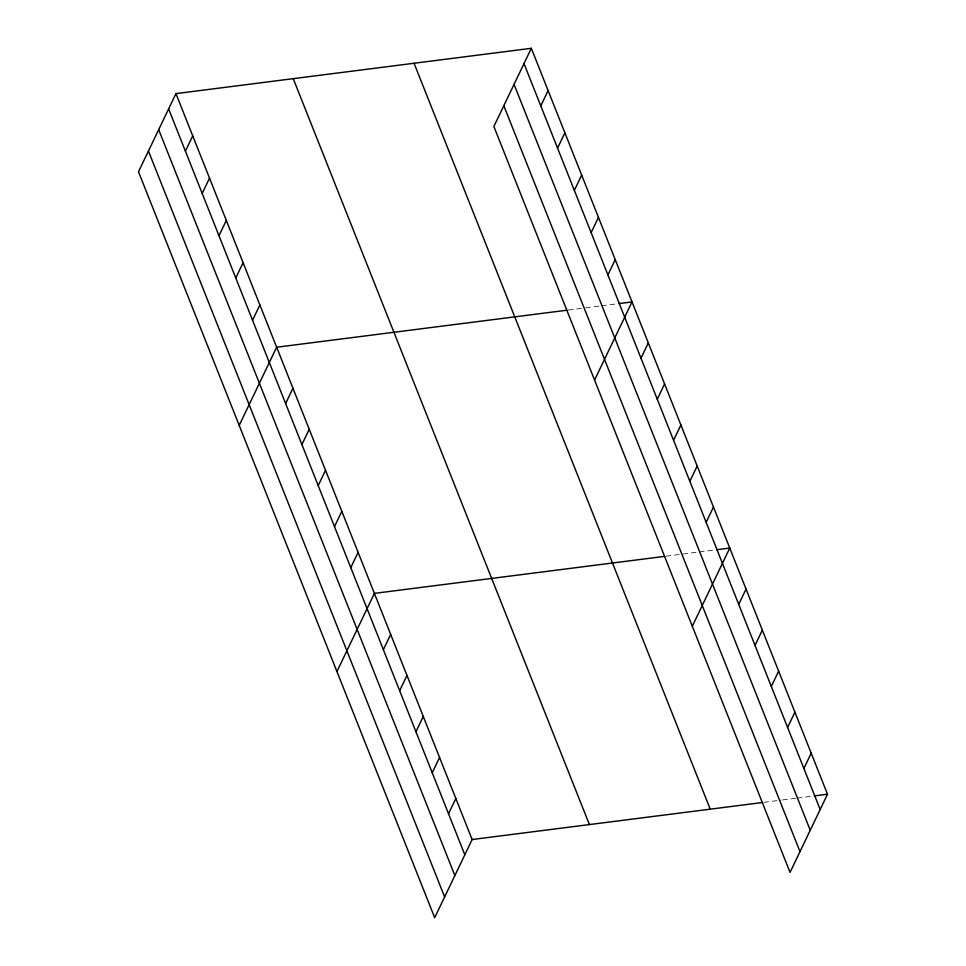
<?xml version="1.0" encoding="UTF-8"?>
<svg xmlns="http://www.w3.org/2000/svg" width="966" height="966" viewBox="0 0 966 966"><rect width="100%" height="100%" fill="white"/><g stroke="black" fill="none" stroke-linecap="round" stroke-linejoin="round"><path stroke-width="0.72" stroke-dasharray="4.83 3.62" d="M568.322 310.038L584.249 308.009M585.686 307.816L600.164 305.968M601.613 305.787L617.54 303.759M666.057 556.187L697.911 552.129M699.36 551.936L715.287 549.908M763.792 802.335L781.168 800.126M782.617 799.933L795.646 798.278M797.095 798.097L813.022 796.056"/><path stroke-width="1.45" d="M175.957 93.617L138.5 171.779L434.676 917.7L472.132 839.526L175.957 93.617L531.324 48.3L827.5 794.221L790.043 872.383L493.868 126.474L531.324 48.3M185.412 151.167L192.741 135.88M202.196 193.441L209.525 178.155M218.98 235.704L226.31 220.417M235.764 277.979L243.094 262.692M252.549 320.241L259.866 304.954M239.206 425.39L276.65 347.229L566.873 310.219M285.622 403.534L292.94 388.247M301.911 444.565L309.241 429.278M318.2 485.584L325.53 470.297M334.49 526.615L341.819 511.328M540.779 105.862L548.096 90.575M350.779 567.646L358.108 552.347M557.563 148.124L564.881 132.837M336.941 671.551L374.397 593.378L664.608 556.368M574.347 190.399L581.665 175.112M383.357 649.695L390.687 634.396M591.132 232.661L598.449 217.374M399.646 690.714L406.976 675.427M607.916 274.936L615.233 259.649M415.935 731.745L423.265 716.458M594.561 380.085L632.018 301.911L618.989 303.578M432.225 772.764L439.554 757.477M640.989 358.229L648.307 342.942M448.514 813.795L455.843 798.508M657.278 399.248L664.596 383.961M673.568 440.279L680.885 424.992M689.857 481.297L697.174 466.01M706.146 522.328L713.476 507.041M692.308 626.234L729.765 548.06L716.724 549.726M738.724 604.378L746.054 589.091M755.014 645.397L762.343 630.11M771.303 686.428L778.632 671.141M787.592 727.458L794.921 712.159M803.881 768.477L811.211 753.19M472.132 839.526L762.343 802.529M814.471 795.875L827.5 794.221M523.995 63.587L820.17 809.508M514.057 84.344L810.232 830.253M503.805 105.717L799.993 851.638M414.052 63.249L710.227 809.17M293.229 78.657L589.405 824.578M168.627 108.904L464.815 854.813M158.69 129.649L454.865 875.57M148.438 151.034L444.626 896.943"/></g></svg>
